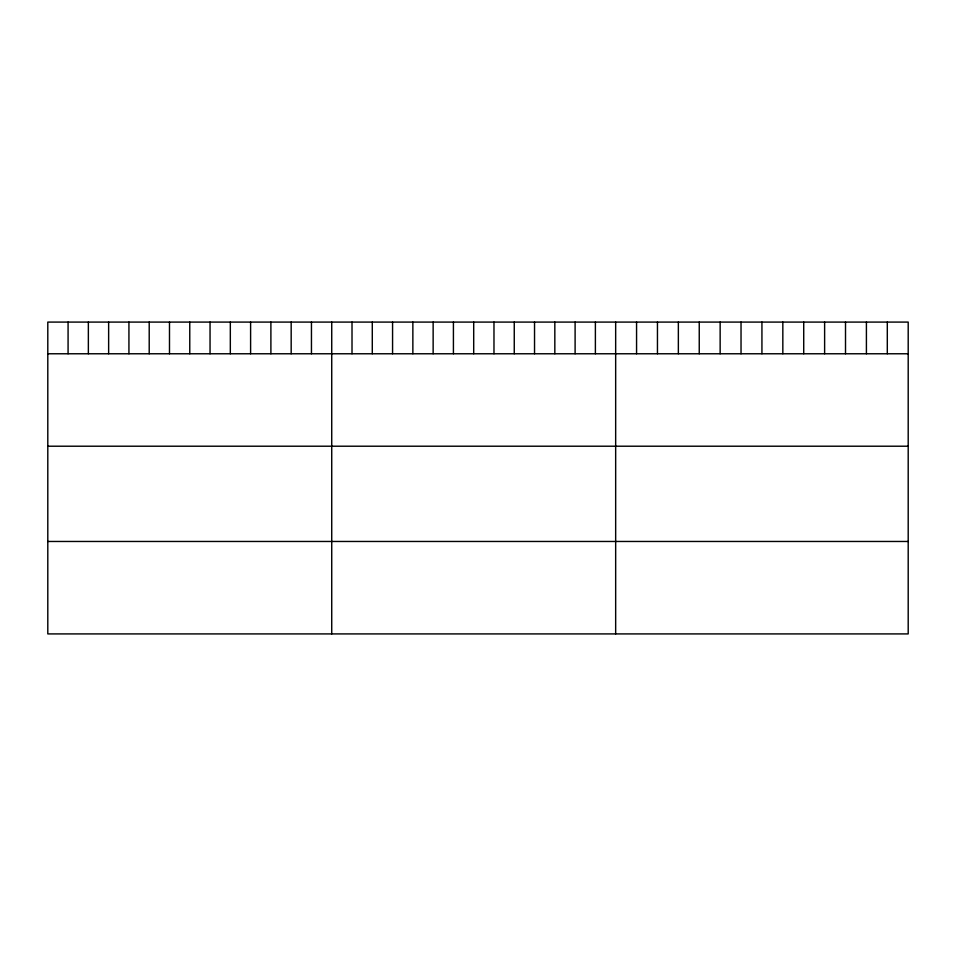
<?xml version="1.0" encoding="UTF-8"?>
<svg xmlns="http://www.w3.org/2000/svg" width="956" height="956" viewBox="0 0 956 956"><rect width="100%" height="100%" fill="white"/><g stroke="black" fill="none" stroke-linecap="round" stroke-linejoin="round"><path stroke-width="1.43" d="M908.2 353.768L908.2 633.912L47.8 633.912L47.8 322.088L908.2 322.088L908.2 353.768L47.8 353.768M47.8 446.213L908.2 446.213M47.8 541.466L908.2 541.466M887.299 322.088L887.299 353.768M866.411 322.088L866.411 353.768M845.51 322.088L845.51 353.768M824.622 322.088L824.622 353.768M803.721 322.088L803.721 353.768M782.833 322.088L782.833 353.768M761.932 322.088L761.932 353.768M741.031 322.088L741.031 353.768M720.143 322.088L720.143 353.768M699.242 322.088L699.242 353.768M678.354 322.088L678.354 353.768M657.453 322.088L657.453 353.768M636.565 322.088L636.565 353.768M615.664 322.088L615.664 633.912M595.385 322.088L595.385 353.768M575.106 322.088L575.106 353.768M554.827 322.088L554.827 353.768M534.535 322.088L534.535 353.768M514.256 322.088L514.256 353.768M493.977 322.088L493.977 353.768M473.698 322.088L473.698 353.768M453.419 322.088L453.419 353.768M433.14 322.088L433.14 353.768M412.861 322.088L412.861 353.768M392.569 322.088L392.569 353.768M372.29 322.088L372.29 353.768M352.011 322.088L352.011 353.768M331.732 322.088L331.732 633.912M311.453 322.088L311.453 353.768M291.174 322.088L291.174 353.768M270.895 322.088L270.895 353.768M250.603 322.088L250.603 353.768M230.324 322.088L230.324 353.768M210.045 322.088L210.045 353.768M189.766 322.088L189.766 353.768M169.487 322.088L169.487 353.768M149.208 322.088L149.208 353.768M128.929 322.088L128.929 353.768M108.637 322.088L108.637 353.768M88.358 322.088L88.358 353.768M68.079 322.088L68.079 353.768"/></g></svg>
